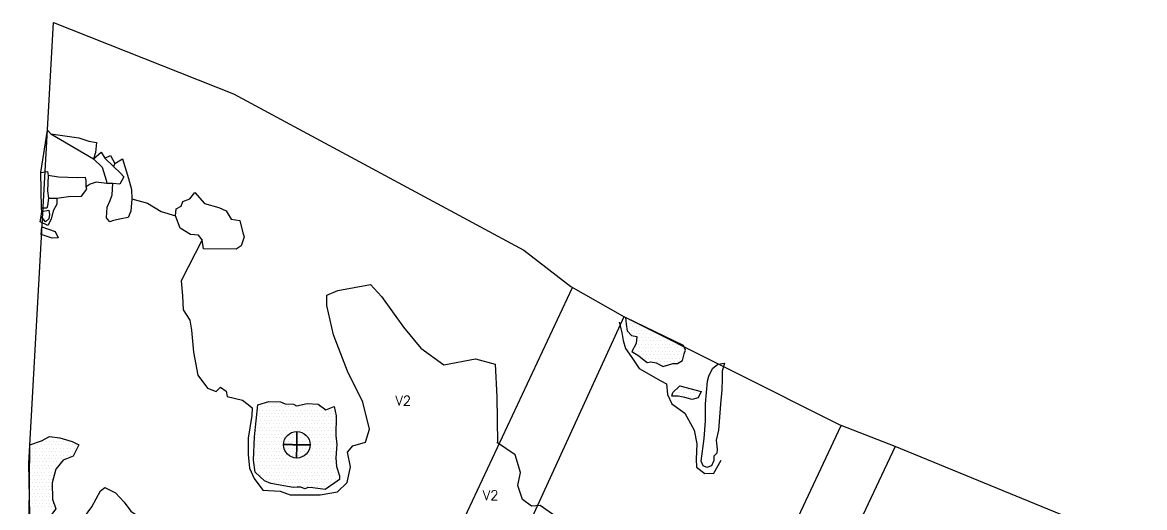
# Model space of a CAD drawing. Header units: metres. Extents: x -9.02 to -4.95, y -14.64 to -9.41.
# Drawn here: x -9.024 to -4.971, y -11.164 to -9.413 of the extents above; entities that cross this region are included whole.
import ezdxf

# ---------------------------------------------------------------- set-up
doc = ezdxf.new("R2010")
doc.units = ezdxf.units.M
doc.header["$LTSCALE"] = 25
doc.header["$MEASUREMENT"] = 0
doc.linetypes.add('STRICHPUNKTX2', pattern=[2, 1, -0.5, 0, -0.5])
doc.layers.get('0').update_dxf_attribs({"linetype": 'CONTINUOUS'})
for name, color, linetype in [('BEFUND', 1, 'CONTINUOUS'), ('BEFUNDSCHRAFF', 1, 'CONTINUOUS'), ('FEUER', 1, 'CONTINUOUS'), ('GRABUNGSGRENZE', 3, 'STRICHPUNKTX2'), ('STEINE', 4, 'CONTINUOUS'), ('STEINESCHRAFF', 4, 'CONTINUOUS')]:
    doc.layers.add(name, color=color, linetype=linetype)
doc.styles.get("Standard").update_dxf_attribs({"font": 'txt.shx'})

# ---------------------------------------------------------------- blocks, each defined once
blk = doc.blocks.new('*X1')
at = {"color": 0}
for p, q in [((-684.375, -1048.75), (-684.375, -1048.75)), ((-683.125, -1048.75), (-683.125, -1048.75)), ((-683.75, -1050), (-683.75, -1050)), ((-683.75, -1052.5), (-683.75, -1052.5)), ((-683.125, -1051.25), (-683.125, -1051.25)), ((-682.5, -1050), (-682.5, -1050)), ((-682.5, -1052.5), (-682.5, -1052.5)), ((-681.875, -1051.25), (-681.875, -1051.25)), ((-681.875, -1053.75), (-681.875, -1053.75)), ((-681.25, -1050), (-681.25, -1050)), ((-681.25, -1052.5), (-681.25, -1052.5)), ((-680.625, -1051.25), (-680.625, -1051.25)), ((-680.625, -1053.75), (-680.625, -1053.75)), ((-680, -1052.5), (-680, -1052.5)), ((-679.375, -1051.25), (-679.375, -1051.25)), ((-679.375, -1053.75), (-679.375, -1053.75)), ((-678.75, -1052.5), (-678.75, -1052.5)), ((-678.125, -1051.25), (-678.125, -1051.25)), ((-678.125, -1053.75), (-678.125, -1053.75)), ((-677.5, -1052.5), (-677.5, -1052.5)), ((-676.875, -1053.75), (-676.875, -1053.75)), ((-676.25, -1052.5), (-676.25, -1052.5)), ((-675.625, -1053.75), (-675.625, -1053.75)), ((-675, -1052.5), (-675, -1052.5)), ((-674.375, -1053.75), (-674.375, -1053.75)), ((-673.125, -1053.75), (-673.125, -1053.75)), ((-680, -1055), (-680, -1055)), ((-680, -1057.5), (-680, -1057.5)), ((-679.375, -1056.25), (-679.375, -1056.25)), ((-678.75, -1055), (-678.75, -1055)), ((-678.75, -1057.5), (-678.75, -1057.5)), ((-678.125, -1056.25), (-678.125, -1056.25)), ((-677.5, -1055), (-677.5, -1055)), ((-677.5, -1057.5), (-677.5, -1057.5)), ((-676.875, -1056.25), (-676.875, -1056.25)), ((-676.25, -1055), (-676.25, -1055)), ((-676.25, -1057.5), (-676.25, -1057.5)), ((-675.625, -1056.25), (-675.625, -1056.25)), ((-675, -1055), (-675, -1055)), ((-675, -1057.5), (-675, -1057.5)), ((-674.375, -1056.25), (-674.375, -1056.25)), ((-673.75, -1055), (-673.75, -1055)), ((-673.75, -1057.5), (-673.75, -1057.5)), ((-673.125, -1056.25), (-673.125, -1056.25)), ((-672.5, -1055), (-672.5, -1055)), ((-672.5, -1057.5), (-672.5, -1057.5)), ((-671.875, -1056.25), (-671.875, -1056.25)), ((-671.25, -1055), (-671.25, -1055)), ((-671.25, -1057.5), (-671.25, -1057.5)), ((-670.625, -1056.25), (-670.625, -1056.25)), ((-670, -1055), (-670, -1055)), ((-670, -1057.5), (-670, -1057.5)), ((-669.375, -1056.25), (-669.375, -1056.25)), ((-668.75, -1057.5), (-668.75, -1057.5)), ((-668.125, -1056.25), (-668.125, -1056.25)), ((-667.5, -1057.5), (-667.5, -1057.5)), ((-666.25, -1057.5), (-666.25, -1057.5)), ((-665, -1057.5), (-665, -1057.5)), ((-681.25, -1060), (-681.25, -1060)), ((-680.625, -1058.75), (-680.625, -1058.75)), ((-680, -1060), (-680, -1060)), ((-679.375, -1058.75), (-679.375, -1058.75)), ((-679.375, -1061.25), (-679.375, -1061.25)), ((-678.75, -1060), (-678.75, -1060)), ((-678.125, -1058.75), (-678.125, -1058.75)), ((-678.125, -1061.25), (-678.125, -1061.25)), ((-677.5, -1060), (-677.5, -1060)), ((-676.875, -1058.75), (-676.875, -1058.75)), ((-676.875, -1061.25), (-676.875, -1061.25)), ((-676.25, -1060), (-676.25, -1060)), ((-675.625, -1058.75), (-675.625, -1058.75)), ((-675.625, -1061.25), (-675.625, -1061.25)), ((-675, -1060), (-675, -1060)), ((-674.375, -1058.75), (-674.375, -1058.75)), ((-674.375, -1061.25), (-674.375, -1061.25)), ((-673.75, -1060), (-673.75, -1060)), ((-673.125, -1058.75), (-673.125, -1058.75)), ((-673.125, -1061.25), (-673.125, -1061.25)), ((-672.5, -1060), (-672.5, -1060)), ((-671.875, -1058.75), (-671.875, -1058.75)), ((-671.875, -1061.25), (-671.875, -1061.25)), ((-671.25, -1060), (-671.25, -1060)), ((-670.625, -1058.75), (-670.625, -1058.75)), ((-670.625, -1061.25), (-670.625, -1061.25)), ((-670, -1060), (-670, -1060)), ((-669.375, -1058.75), (-669.375, -1058.75)), ((-669.375, -1061.25), (-669.375, -1061.25)), ((-668.75, -1060), (-668.75, -1060)), ((-668.125, -1058.75), (-668.125, -1058.75)), ((-668.125, -1061.25), (-668.125, -1061.25)), ((-667.5, -1060), (-667.5, -1060)), ((-666.875, -1058.75), (-666.875, -1058.75)), ((-666.875, -1061.25), (-666.875, -1061.25)), ((-666.25, -1060), (-666.25, -1060)), ((-665.625, -1058.75), (-665.625, -1058.75)), ((-665.625, -1061.25), (-665.625, -1061.25)), ((-665, -1060), (-665, -1060)), ((-664.375, -1058.75), (-664.375, -1058.75)), ((-664.375, -1061.25), (-664.375, -1061.25)), ((-663.75, -1060), (-663.75, -1060)), ((-678.75, -1062.5), (-678.75, -1062.5)), ((-677.5, -1062.5), (-677.5, -1062.5)), ((-676.875, -1063.75), (-676.875, -1063.75)), ((-676.25, -1062.5), (-676.25, -1062.5)), ((-675.625, -1063.75), (-675.625, -1063.75)), ((-675, -1062.5), (-675, -1062.5)), ((-674.375, -1063.75), (-674.375, -1063.75)), ((-673.75, -1062.5), (-673.75, -1062.5)), ((-673.125, -1063.75), (-673.125, -1063.75)), ((-672.5, -1062.5), (-672.5, -1062.5)), ((-671.875, -1063.75), (-671.875, -1063.75)), ((-671.25, -1062.5), (-671.25, -1062.5)), ((-671.25, -1065), (-671.25, -1065)), ((-670.625, -1063.75), (-670.625, -1063.75)), ((-670, -1062.5), (-670, -1062.5)), ((-670, -1065), (-670, -1065)), ((-669.375, -1063.75), (-669.375, -1063.75)), ((-668.75, -1062.5), (-668.75, -1062.5)), ((-668.125, -1063.75), (-668.125, -1063.75)), ((-667.5, -1062.5), (-667.5, -1062.5)), ((-666.875, -1063.75), (-666.875, -1063.75)), ((-666.25, -1062.5), (-666.25, -1062.5)), ((-665.625, -1063.75), (-665.625, -1063.75)), ((-665, -1062.5), (-665, -1062.5)), ((-665.625, -1073.75), (-665.625, -1073.75)), ((-664.375, -1073.75), (-664.375, -1073.75)), ((-663.125, -1073.75), (-663.125, -1073.75)), ((-661.875, -1073.75), (-661.875, -1073.75)), ((-660.625, -1073.75), (-660.625, -1073.75)), ((-667.5, -1075), (-667.5, -1075)), ((-666.25, -1075), (-666.25, -1075)), ((-665, -1075), (-665, -1075)), ((-664.375, -1076.25), (-664.375, -1076.25)), ((-663.75, -1075), (-663.75, -1075)), ((-663.125, -1076.25), (-663.125, -1076.25)), ((-662.5, -1075), (-662.5, -1075)), ((-661.875, -1076.25), (-661.875, -1076.25)), ((-661.25, -1075), (-661.25, -1075)), ((-660.625, -1076.25), (-660.625, -1076.25)), ((-660, -1075), (-660, -1075)), ((-659.375, -1076.25), (-659.375, -1076.25)), ((-658.75, -1075), (-658.75, -1075)), ((-658.125, -1076.25), (-658.125, -1076.25)), ((-657.5, -1075), (-657.5, -1075))]:
    blk.add_line(p, q, dxfattribs=at)
blk = doc.blocks.new('*X8')
at = {"color": 0}
for p, q in [((-899.375, -1093.75), (-899.375, -1093.75)), ((-898.125, -1093.75), (-898.125, -1093.75)), ((-896.875, -1093.75), (-896.875, -1093.75)), ((-895.625, -1093.75), (-895.625, -1093.75)), ((-895, -1092.5), (-895, -1092.5)), ((-894.375, -1093.75), (-894.375, -1093.75)), ((-893.75, -1092.5), (-893.75, -1092.5)), ((-893.125, -1091.25), (-893.125, -1091.25)), ((-893.125, -1093.75), (-893.125, -1093.75)), ((-892.5, -1092.5), (-892.5, -1092.5)), ((-891.875, -1091.25), (-891.875, -1091.25)), ((-891.875, -1093.75), (-891.875, -1093.75)), ((-891.25, -1092.5), (-891.25, -1092.5)), ((-890.625, -1091.25), (-890.625, -1091.25)), ((-890.625, -1093.75), (-890.625, -1093.75)), ((-890, -1092.5), (-890, -1092.5)), ((-889.375, -1091.25), (-889.375, -1091.25)), ((-889.375, -1093.75), (-889.375, -1093.75)), ((-888.75, -1092.5), (-888.75, -1092.5)), ((-888.125, -1093.75), (-888.125, -1093.75)), ((-887.5, -1092.5), (-887.5, -1092.5)), ((-886.875, -1093.75), (-886.875, -1093.75)), ((-886.25, -1092.5), (-886.25, -1092.5)), ((-885.625, -1093.75), (-885.625, -1093.75)), ((-885, -1092.5), (-885, -1092.5)), ((-884.375, -1093.75), (-884.375, -1093.75)), ((-883.125, -1093.75), (-883.125, -1093.75)), ((-899.375, -1096.25), (-899.375, -1096.25)), ((-898.75, -1095), (-898.75, -1095)), ((-898.75, -1097.5), (-898.75, -1097.5)), ((-898.125, -1096.25), (-898.125, -1096.25)), ((-897.5, -1095), (-897.5, -1095)), ((-897.5, -1097.5), (-897.5, -1097.5)), ((-896.875, -1096.25), (-896.875, -1096.25)), ((-896.25, -1095), (-896.25, -1095)), ((-896.25, -1097.5), (-896.25, -1097.5)), ((-895.625, -1096.25), (-895.625, -1096.25)), ((-895, -1095), (-895, -1095)), ((-895, -1097.5), (-895, -1097.5)), ((-894.375, -1096.25), (-894.375, -1096.25)), ((-893.75, -1095), (-893.75, -1095)), ((-893.75, -1097.5), (-893.75, -1097.5)), ((-893.125, -1096.25), (-893.125, -1096.25)), ((-892.5, -1095), (-892.5, -1095)), ((-892.5, -1097.5), (-892.5, -1097.5)), ((-891.875, -1096.25), (-891.875, -1096.25)), ((-891.25, -1095), (-891.25, -1095)), ((-891.25, -1097.5), (-891.25, -1097.5)), ((-890.625, -1096.25), (-890.625, -1096.25)), ((-890, -1095), (-890, -1095)), ((-890, -1097.5), (-890, -1097.5)), ((-889.375, -1096.25), (-889.375, -1096.25)), ((-888.75, -1095), (-888.75, -1095)), ((-888.75, -1097.5), (-888.75, -1097.5)), ((-888.125, -1096.25), (-888.125, -1096.25)), ((-887.5, -1095), (-887.5, -1095)), ((-887.5, -1097.5), (-887.5, -1097.5)), ((-886.875, -1096.25), (-886.875, -1096.25)), ((-886.25, -1095), (-886.25, -1095)), ((-886.25, -1097.5), (-886.25, -1097.5)), ((-885.625, -1096.25), (-885.625, -1096.25)), ((-885, -1095), (-885, -1095)), ((-885, -1097.5), (-885, -1097.5)), ((-884.375, -1096.25), (-884.375, -1096.25)), ((-883.75, -1095), (-883.75, -1095)), ((-899.375, -1098.75), (-899.375, -1098.75)), ((-899.375, -1101.25), (-899.375, -1101.25)), ((-898.75, -1100), (-898.75, -1100)), ((-898.75, -1102.5), (-898.75, -1102.5)), ((-898.125, -1098.75), (-898.125, -1098.75)), ((-898.125, -1101.25), (-898.125, -1101.25)), ((-897.5, -1100), (-897.5, -1100)), ((-897.5, -1102.5), (-897.5, -1102.5)), ((-896.875, -1098.75), (-896.875, -1098.75)), ((-896.875, -1101.25), (-896.875, -1101.25)), ((-896.25, -1100), (-896.25, -1100)), ((-896.25, -1102.5), (-896.25, -1102.5)), ((-895.625, -1098.75), (-895.625, -1098.75)), ((-895.625, -1101.25), (-895.625, -1101.25)), ((-895, -1100), (-895, -1100)), ((-895, -1102.5), (-895, -1102.5)), ((-894.375, -1098.75), (-894.375, -1098.75)), ((-894.375, -1101.25), (-894.375, -1101.25)), ((-893.75, -1100), (-893.75, -1100)), ((-893.75, -1102.5), (-893.75, -1102.5)), ((-893.125, -1098.75), (-893.125, -1098.75)), ((-893.125, -1101.25), (-893.125, -1101.25)), ((-892.5, -1100), (-892.5, -1100)), ((-892.5, -1102.5), (-892.5, -1102.5)), ((-891.875, -1098.75), (-891.875, -1098.75)), ((-891.875, -1101.25), (-891.875, -1101.25)), ((-891.25, -1100), (-891.25, -1100)), ((-891.25, -1102.5), (-891.25, -1102.5)), ((-890.625, -1098.75), (-890.625, -1098.75)), ((-890.625, -1101.25), (-890.625, -1101.25)), ((-890, -1100), (-890, -1100)), ((-889.375, -1098.75), (-889.375, -1098.75)), ((-889.375, -1101.25), (-889.375, -1101.25)), ((-888.75, -1100), (-888.75, -1100)), ((-888.125, -1098.75), (-888.125, -1098.75)), ((-886.875, -1098.75), (-886.875, -1098.75)), ((-899.375, -1103.75), (-899.375, -1103.75)), ((-899.375, -1106.25), (-899.375, -1106.25)), ((-898.75, -1105), (-898.75, -1105)), ((-898.125, -1103.75), (-898.125, -1103.75)), ((-898.125, -1106.25), (-898.125, -1106.25)), ((-897.5, -1105), (-897.5, -1105)), ((-896.875, -1103.75), (-896.875, -1103.75)), ((-896.875, -1106.25), (-896.875, -1106.25)), ((-896.25, -1105), (-896.25, -1105)), ((-895.625, -1103.75), (-895.625, -1103.75)), ((-895.625, -1106.25), (-895.625, -1106.25)), ((-895, -1105), (-895, -1105)), ((-894.375, -1103.75), (-894.375, -1103.75)), ((-894.375, -1106.25), (-894.375, -1106.25)), ((-893.75, -1105), (-893.75, -1105)), ((-893.125, -1103.75), (-893.125, -1103.75)), ((-893.125, -1106.25), (-893.125, -1106.25)), ((-892.5, -1105), (-892.5, -1105)), ((-891.875, -1103.75), (-891.875, -1103.75)), ((-891.875, -1106.25), (-891.875, -1106.25)), ((-891.25, -1105), (-891.25, -1105)), ((-890.625, -1103.75), (-890.625, -1103.75)), ((-899.375, -1108.75), (-899.375, -1108.75)), ((-898.75, -1107.5), (-898.75, -1107.5)), ((-898.75, -1110), (-898.75, -1110)), ((-898.125, -1108.75), (-898.125, -1108.75)), ((-897.5, -1107.5), (-897.5, -1107.5)), ((-897.5, -1110), (-897.5, -1110)), ((-896.875, -1108.75), (-896.875, -1108.75)), ((-896.25, -1107.5), (-896.25, -1107.5)), ((-896.25, -1110), (-896.25, -1110)), ((-895.625, -1108.75), (-895.625, -1108.75)), ((-895, -1107.5), (-895, -1107.5)), ((-895, -1110), (-895, -1110)), ((-894.375, -1108.75), (-894.375, -1108.75)), ((-893.75, -1107.5), (-893.75, -1107.5)), ((-893.75, -1110), (-893.75, -1110)), ((-893.125, -1108.75), (-893.125, -1108.75)), ((-892.5, -1107.5), (-892.5, -1107.5)), ((-892.5, -1110), (-892.5, -1110)), ((-891.875, -1108.75), (-891.875, -1108.75)), ((-899.375, -1111.25), (-899.375, -1111.25)), ((-899.375, -1113.75), (-899.375, -1113.75)), ((-898.75, -1112.5), (-898.75, -1112.5)), ((-898.125, -1111.25), (-898.125, -1111.25)), ((-898.125, -1113.75), (-898.125, -1113.75)), ((-897.5, -1112.5), (-897.5, -1112.5)), ((-896.875, -1111.25), (-896.875, -1111.25)), ((-896.875, -1113.75), (-896.875, -1113.75)), ((-896.25, -1112.5), (-896.25, -1112.5)), ((-895.625, -1111.25), (-895.625, -1111.25)), ((-895.625, -1113.75), (-895.625, -1113.75)), ((-895, -1112.5), (-895, -1112.5)), ((-894.375, -1111.25), (-894.375, -1111.25)), ((-894.375, -1113.75), (-894.375, -1113.75)), ((-893.75, -1112.5), (-893.75, -1112.5)), ((-893.125, -1111.25), (-893.125, -1111.25)), ((-893.125, -1113.75), (-893.125, -1113.75)), ((-892.5, -1112.5), (-892.5, -1112.5)), ((-891.875, -1111.25), (-891.875, -1111.25)), ((-891.875, -1113.75), (-891.875, -1113.75)), ((-899.375, -1116.25), (-899.375, -1116.25)), ((-898.75, -1115), (-898.75, -1115)), ((-898.125, -1116.25), (-898.125, -1116.25)), ((-897.5, -1115), (-897.5, -1115)), ((-896.875, -1116.25), (-896.875, -1116.25)), ((-896.25, -1115), (-896.25, -1115)), ((-895.625, -1116.25), (-895.625, -1116.25)), ((-895, -1115), (-895, -1115)), ((-894.375, -1116.25), (-894.375, -1116.25)), ((-893.75, -1115), (-893.75, -1115)), ((-893.125, -1116.25), (-893.125, -1116.25)), ((-892.5, -1115), (-892.5, -1115)), ((-891.875, -1116.25), (-891.875, -1116.25)), ((-891.25, -1115), (-891.25, -1115)), ((-890.625, -1116.25), (-890.625, -1116.25))]:
    blk.add_line(p, q, dxfattribs=at)
blk = doc.blocks.new('*X9')
at = {"color": 0}
for p, q in [((-816.875, -1081.25), (-816.875, -1081.25)), ((-816.25, -1080), (-816.25, -1080)), ((-815.625, -1081.25), (-815.625, -1081.25)), ((-815, -1080), (-815, -1080)), ((-814.375, -1078.75), (-814.375, -1078.75)), ((-814.375, -1081.25), (-814.375, -1081.25)), ((-813.75, -1080), (-813.75, -1080)), ((-813.125, -1078.75), (-813.125, -1078.75)), ((-813.125, -1081.25), (-813.125, -1081.25)), ((-812.5, -1080), (-812.5, -1080)), ((-811.875, -1078.75), (-811.875, -1078.75)), ((-811.875, -1081.25), (-811.875, -1081.25)), ((-811.25, -1080), (-811.25, -1080)), ((-810.625, -1078.75), (-810.625, -1078.75)), ((-810.625, -1081.25), (-810.625, -1081.25)), ((-810, -1080), (-810, -1080)), ((-809.375, -1078.75), (-809.375, -1078.75)), ((-809.375, -1081.25), (-809.375, -1081.25)), ((-808.75, -1080), (-808.75, -1080)), ((-808.125, -1078.75), (-808.125, -1078.75)), ((-808.125, -1081.25), (-808.125, -1081.25)), ((-807.5, -1080), (-807.5, -1080)), ((-806.875, -1081.25), (-806.875, -1081.25)), ((-806.25, -1080), (-806.25, -1080)), ((-805.625, -1081.25), (-805.625, -1081.25)), ((-805, -1080), (-805, -1080)), ((-804.375, -1081.25), (-804.375, -1081.25)), ((-803.75, -1080), (-803.75, -1080)), ((-803.125, -1081.25), (-803.125, -1081.25)), ((-802.5, -1080), (-802.5, -1080)), ((-801.875, -1081.25), (-801.875, -1081.25)), ((-801.25, -1080), (-801.25, -1080)), ((-800.625, -1081.25), (-800.625, -1081.25)), ((-800, -1080), (-800, -1080)), ((-799.375, -1081.25), (-799.375, -1081.25)), ((-798.75, -1080), (-798.75, -1080)), ((-798.125, -1081.25), (-798.125, -1081.25)), ((-797.5, -1080), (-797.5, -1080)), ((-796.875, -1081.25), (-796.875, -1081.25)), ((-796.25, -1080), (-796.25, -1080)), ((-795.625, -1081.25), (-795.625, -1081.25)), ((-795, -1080), (-795, -1080)), ((-794.375, -1081.25), (-794.375, -1081.25)), ((-793.125, -1081.25), (-793.125, -1081.25)), ((-791.875, -1081.25), (-791.875, -1081.25)), ((-790.625, -1081.25), (-790.625, -1081.25)), ((-817.5, -1082.5), (-817.5, -1082.5)), ((-817.5, -1085), (-817.5, -1085)), ((-816.875, -1083.75), (-816.875, -1083.75)), ((-816.875, -1086.25), (-816.875, -1086.25)), ((-816.25, -1082.5), (-816.25, -1082.5)), ((-816.25, -1085), (-816.25, -1085)), ((-815.625, -1083.75), (-815.625, -1083.75)), ((-815.625, -1086.25), (-815.625, -1086.25)), ((-815, -1082.5), (-815, -1082.5)), ((-815, -1085), (-815, -1085)), ((-814.375, -1083.75), (-814.375, -1083.75)), ((-814.375, -1086.25), (-814.375, -1086.25)), ((-813.75, -1082.5), (-813.75, -1082.5)), ((-813.75, -1085), (-813.75, -1085)), ((-813.125, -1083.75), (-813.125, -1083.75)), ((-813.125, -1086.25), (-813.125, -1086.25)), ((-812.5, -1082.5), (-812.5, -1082.5)), ((-812.5, -1085), (-812.5, -1085)), ((-811.875, -1083.75), (-811.875, -1083.75)), ((-811.875, -1086.25), (-811.875, -1086.25)), ((-811.25, -1082.5), (-811.25, -1082.5)), ((-811.25, -1085), (-811.25, -1085)), ((-810.625, -1083.75), (-810.625, -1083.75)), ((-810.625, -1086.25), (-810.625, -1086.25)), ((-810, -1082.5), (-810, -1082.5)), ((-810, -1085), (-810, -1085)), ((-809.375, -1083.75), (-809.375, -1083.75)), ((-809.375, -1086.25), (-809.375, -1086.25)), ((-808.75, -1082.5), (-808.75, -1082.5)), ((-808.75, -1085), (-808.75, -1085)), ((-808.125, -1083.75), (-808.125, -1083.75)), ((-808.125, -1086.25), (-808.125, -1086.25)), ((-807.5, -1082.5), (-807.5, -1082.5)), ((-807.5, -1085), (-807.5, -1085)), ((-806.875, -1083.75), (-806.875, -1083.75)), ((-806.875, -1086.25), (-806.875, -1086.25)), ((-806.25, -1082.5), (-806.25, -1082.5)), ((-806.25, -1085), (-806.25, -1085)), ((-805.625, -1083.75), (-805.625, -1083.75)), ((-805.625, -1086.25), (-805.625, -1086.25)), ((-805, -1082.5), (-805, -1082.5)), ((-805, -1085), (-805, -1085)), ((-804.375, -1083.75), (-804.375, -1083.75)), ((-804.375, -1086.25), (-804.375, -1086.25)), ((-803.75, -1082.5), (-803.75, -1082.5)), ((-803.75, -1085), (-803.75, -1085)), ((-803.125, -1083.75), (-803.125, -1083.75)), ((-803.125, -1086.25), (-803.125, -1086.25)), ((-802.5, -1082.5), (-802.5, -1082.5)), ((-802.5, -1085), (-802.5, -1085)), ((-801.875, -1083.75), (-801.875, -1083.75)), ((-801.875, -1086.25), (-801.875, -1086.25)), ((-801.25, -1082.5), (-801.25, -1082.5)), ((-801.25, -1085), (-801.25, -1085)), ((-800.625, -1083.75), (-800.625, -1083.75)), ((-800.625, -1086.25), (-800.625, -1086.25)), ((-800, -1082.5), (-800, -1082.5)), ((-800, -1085), (-800, -1085)), ((-799.375, -1083.75), (-799.375, -1083.75)), ((-799.375, -1086.25), (-799.375, -1086.25)), ((-798.75, -1082.5), (-798.75, -1082.5)), ((-798.75, -1085), (-798.75, -1085)), ((-798.125, -1083.75), (-798.125, -1083.75)), ((-798.125, -1086.25), (-798.125, -1086.25)), ((-797.5, -1082.5), (-797.5, -1082.5)), ((-797.5, -1085), (-797.5, -1085)), ((-796.875, -1083.75), (-796.875, -1083.75)), ((-796.875, -1086.25), (-796.875, -1086.25)), ((-796.25, -1082.5), (-796.25, -1082.5)), ((-796.25, -1085), (-796.25, -1085)), ((-795.625, -1083.75), (-795.625, -1083.75)), ((-795.625, -1086.25), (-795.625, -1086.25)), ((-795, -1082.5), (-795, -1082.5)), ((-795, -1085), (-795, -1085)), ((-794.375, -1083.75), (-794.375, -1083.75)), ((-794.375, -1086.25), (-794.375, -1086.25)), ((-793.75, -1082.5), (-793.75, -1082.5)), ((-793.75, -1085), (-793.75, -1085)), ((-793.125, -1083.75), (-793.125, -1083.75)), ((-793.125, -1086.25), (-793.125, -1086.25)), ((-792.5, -1082.5), (-792.5, -1082.5)), ((-792.5, -1085), (-792.5, -1085)), ((-791.875, -1083.75), (-791.875, -1083.75)), ((-791.875, -1086.25), (-791.875, -1086.25)), ((-791.25, -1082.5), (-791.25, -1082.5)), ((-791.25, -1085), (-791.25, -1085)), ((-790.625, -1083.75), (-790.625, -1083.75)), ((-790.625, -1086.25), (-790.625, -1086.25)), ((-790, -1082.5), (-790, -1082.5)), ((-790, -1085), (-790, -1085)), ((-789.375, -1083.75), (-789.375, -1083.75)), ((-789.375, -1086.25), (-789.375, -1086.25)), ((-818.125, -1088.75), (-818.125, -1088.75)), ((-817.5, -1087.5), (-817.5, -1087.5)), ((-817.5, -1090), (-817.5, -1090)), ((-816.875, -1088.75), (-816.875, -1088.75)), ((-816.25, -1087.5), (-816.25, -1087.5)), ((-816.25, -1090), (-816.25, -1090)), ((-815.625, -1088.75), (-815.625, -1088.75)), ((-815, -1087.5), (-815, -1087.5)), ((-815, -1090), (-815, -1090)), ((-814.375, -1088.75), (-814.375, -1088.75)), ((-813.75, -1087.5), (-813.75, -1087.5)), ((-813.75, -1090), (-813.75, -1090)), ((-813.125, -1088.75), (-813.125, -1088.75)), ((-812.5, -1087.5), (-812.5, -1087.5)), ((-812.5, -1090), (-812.5, -1090)), ((-811.875, -1088.75), (-811.875, -1088.75)), ((-811.25, -1087.5), (-811.25, -1087.5)), ((-811.25, -1090), (-811.25, -1090)), ((-810.625, -1088.75), (-810.625, -1088.75)), ((-810, -1087.5), (-810, -1087.5)), ((-810, -1090), (-810, -1090)), ((-809.375, -1088.75), (-809.375, -1088.75)), ((-808.75, -1087.5), (-808.75, -1087.5)), ((-808.75, -1090), (-808.75, -1090)), ((-808.125, -1088.75), (-808.125, -1088.75)), ((-807.5, -1087.5), (-807.5, -1087.5)), ((-807.5, -1090), (-807.5, -1090)), ((-806.875, -1088.75), (-806.875, -1088.75)), ((-806.25, -1087.5), (-806.25, -1087.5)), ((-806.25, -1090), (-806.25, -1090)), ((-805.625, -1088.75), (-805.625, -1088.75)), ((-805, -1087.5), (-805, -1087.5)), ((-805, -1090), (-805, -1090)), ((-804.375, -1088.75), (-804.375, -1088.75)), ((-803.75, -1087.5), (-803.75, -1087.5)), ((-803.75, -1090), (-803.75, -1090)), ((-803.125, -1088.75), (-803.125, -1088.75)), ((-802.5, -1087.5), (-802.5, -1087.5)), ((-802.5, -1090), (-802.5, -1090)), ((-801.875, -1088.75), (-801.875, -1088.75)), ((-801.25, -1087.5), (-801.25, -1087.5)), ((-801.25, -1090), (-801.25, -1090)), ((-800.625, -1088.75), (-800.625, -1088.75)), ((-800, -1087.5), (-800, -1087.5)), ((-800, -1090), (-800, -1090)), ((-799.375, -1088.75), (-799.375, -1088.75)), ((-798.75, -1087.5), (-798.75, -1087.5)), ((-798.75, -1090), (-798.75, -1090)), ((-798.125, -1088.75), (-798.125, -1088.75)), ((-797.5, -1087.5), (-797.5, -1087.5)), ((-797.5, -1090), (-797.5, -1090)), ((-796.875, -1088.75), (-796.875, -1088.75)), ((-796.25, -1087.5), (-796.25, -1087.5)), ((-796.25, -1090), (-796.25, -1090)), ((-795.625, -1088.75), (-795.625, -1088.75)), ((-795, -1087.5), (-795, -1087.5)), ((-795, -1090), (-795, -1090)), ((-794.375, -1088.75), (-794.375, -1088.75)), ((-793.75, -1087.5), (-793.75, -1087.5)), ((-793.75, -1090), (-793.75, -1090)), ((-793.125, -1088.75), (-793.125, -1088.75)), ((-792.5, -1087.5), (-792.5, -1087.5)), ((-792.5, -1090), (-792.5, -1090)), ((-791.875, -1088.75), (-791.875, -1088.75)), ((-791.25, -1087.5), (-791.25, -1087.5)), ((-791.25, -1090), (-791.25, -1090)), ((-790.625, -1088.75), (-790.625, -1088.75)), ((-790, -1087.5), (-790, -1087.5)), ((-790, -1090), (-790, -1090)), ((-789.375, -1088.75), (-789.375, -1088.75)), ((-818.125, -1091.25), (-818.125, -1091.25)), ((-818.125, -1093.75), (-818.125, -1093.75)), ((-817.5, -1092.5), (-817.5, -1092.5)), ((-816.875, -1091.25), (-816.875, -1091.25)), ((-816.875, -1093.75), (-816.875, -1093.75)), ((-816.25, -1092.5), (-816.25, -1092.5)), ((-815.625, -1091.25), (-815.625, -1091.25)), ((-815.625, -1093.75), (-815.625, -1093.75)), ((-815, -1092.5), (-815, -1092.5)), ((-814.375, -1091.25), (-814.375, -1091.25)), ((-814.375, -1093.75), (-814.375, -1093.75)), ((-813.75, -1092.5), (-813.75, -1092.5)), ((-813.125, -1091.25), (-813.125, -1091.25)), ((-813.125, -1093.75), (-813.125, -1093.75)), ((-812.5, -1092.5), (-812.5, -1092.5)), ((-811.875, -1091.25), (-811.875, -1091.25)), ((-811.875, -1093.75), (-811.875, -1093.75)), ((-811.25, -1092.5), (-811.25, -1092.5)), ((-810.625, -1091.25), (-810.625, -1091.25)), ((-810.625, -1093.75), (-810.625, -1093.75)), ((-810, -1092.5), (-810, -1092.5)), ((-809.375, -1091.25), (-809.375, -1091.25)), ((-809.375, -1093.75), (-809.375, -1093.75)), ((-808.75, -1092.5), (-808.75, -1092.5)), ((-808.125, -1091.25), (-808.125, -1091.25)), ((-808.125, -1093.75), (-808.125, -1093.75)), ((-807.5, -1092.5), (-807.5, -1092.5)), ((-806.875, -1091.25), (-806.875, -1091.25)), ((-806.875, -1093.75), (-806.875, -1093.75)), ((-806.25, -1092.5), (-806.25, -1092.5)), ((-805.625, -1091.25), (-805.625, -1091.25)), ((-805.625, -1093.75), (-805.625, -1093.75)), ((-805, -1092.5), (-805, -1092.5)), ((-804.375, -1091.25), (-804.375, -1091.25)), ((-804.375, -1093.75), (-804.375, -1093.75)), ((-803.75, -1092.5), (-803.75, -1092.5)), ((-803.125, -1091.25), (-803.125, -1091.25)), ((-803.125, -1093.75), (-803.125, -1093.75)), ((-802.5, -1092.5), (-802.5, -1092.5)), ((-801.875, -1091.25), (-801.875, -1091.25)), ((-801.875, -1093.75), (-801.875, -1093.75)), ((-801.25, -1092.5), (-801.25, -1092.5)), ((-800.625, -1091.25), (-800.625, -1091.25)), ((-800.625, -1093.75), (-800.625, -1093.75)), ((-800, -1092.5), (-800, -1092.5)), ((-799.375, -1091.25), (-799.375, -1091.25)), ((-799.375, -1093.75), (-799.375, -1093.75)), ((-798.75, -1092.5), (-798.75, -1092.5)), ((-798.125, -1091.25), (-798.125, -1091.25)), ((-798.125, -1093.75), (-798.125, -1093.75)), ((-797.5, -1092.5), (-797.5, -1092.5)), ((-796.875, -1091.25), (-796.875, -1091.25)), ((-796.875, -1093.75), (-796.875, -1093.75)), ((-796.25, -1092.5), (-796.25, -1092.5)), ((-795.625, -1091.25), (-795.625, -1091.25)), ((-795.625, -1093.75), (-795.625, -1093.75)), ((-795, -1092.5), (-795, -1092.5)), ((-794.375, -1091.25), (-794.375, -1091.25)), ((-794.375, -1093.75), (-794.375, -1093.75)), ((-793.75, -1092.5), (-793.75, -1092.5)), ((-793.125, -1091.25), (-793.125, -1091.25)), ((-793.125, -1093.75), (-793.125, -1093.75)), ((-792.5, -1092.5), (-792.5, -1092.5)), ((-791.875, -1091.25), (-791.875, -1091.25)), ((-791.875, -1093.75), (-791.875, -1093.75)), ((-791.25, -1092.5), (-791.25, -1092.5)), ((-790.625, -1091.25), (-790.625, -1091.25)), ((-790.625, -1093.75), (-790.625, -1093.75)), ((-790, -1092.5), (-790, -1092.5)), ((-789.375, -1091.25), (-789.375, -1091.25)), ((-789.375, -1093.75), (-789.375, -1093.75)), ((-818.75, -1097.5), (-818.75, -1097.5)), ((-818.125, -1096.25), (-818.125, -1096.25)), ((-817.5, -1095), (-817.5, -1095)), ((-817.5, -1097.5), (-817.5, -1097.5)), ((-816.875, -1096.25), (-816.875, -1096.25)), ((-816.25, -1095), (-816.25, -1095)), ((-816.25, -1097.5), (-816.25, -1097.5)), ((-815.625, -1096.25), (-815.625, -1096.25)), ((-815, -1095), (-815, -1095)), ((-815, -1097.5), (-815, -1097.5)), ((-814.375, -1096.25), (-814.375, -1096.25)), ((-813.75, -1095), (-813.75, -1095)), ((-813.75, -1097.5), (-813.75, -1097.5)), ((-813.125, -1096.25), (-813.125, -1096.25)), ((-812.5, -1095), (-812.5, -1095)), ((-812.5, -1097.5), (-812.5, -1097.5)), ((-811.875, -1096.25), (-811.875, -1096.25)), ((-811.25, -1095), (-811.25, -1095)), ((-811.25, -1097.5), (-811.25, -1097.5)), ((-810.625, -1096.25), (-810.625, -1096.25)), ((-810, -1095), (-810, -1095)), ((-810, -1097.5), (-810, -1097.5)), ((-809.375, -1096.25), (-809.375, -1096.25)), ((-808.75, -1095), (-808.75, -1095)), ((-808.75, -1097.5), (-808.75, -1097.5)), ((-808.125, -1096.25), (-808.125, -1096.25)), ((-807.5, -1095), (-807.5, -1095)), ((-807.5, -1097.5), (-807.5, -1097.5)), ((-806.875, -1096.25), (-806.875, -1096.25)), ((-806.25, -1095), (-806.25, -1095)), ((-806.25, -1097.5), (-806.25, -1097.5)), ((-805.625, -1096.25), (-805.625, -1096.25)), ((-805, -1095), (-805, -1095)), ((-805, -1097.5), (-805, -1097.5)), ((-804.375, -1096.25), (-804.375, -1096.25)), ((-803.75, -1095), (-803.75, -1095)), ((-803.75, -1097.5), (-803.75, -1097.5)), ((-803.125, -1096.25), (-803.125, -1096.25)), ((-802.5, -1095), (-802.5, -1095)), ((-802.5, -1097.5), (-802.5, -1097.5)), ((-801.875, -1096.25), (-801.875, -1096.25)), ((-801.25, -1095), (-801.25, -1095)), ((-801.25, -1097.5), (-801.25, -1097.5)), ((-800.625, -1096.25), (-800.625, -1096.25)), ((-800, -1095), (-800, -1095)), ((-800, -1097.5), (-800, -1097.5)), ((-799.375, -1096.25), (-799.375, -1096.25)), ((-798.75, -1095), (-798.75, -1095)), ((-798.75, -1097.5), (-798.75, -1097.5)), ((-798.125, -1096.25), (-798.125, -1096.25)), ((-797.5, -1095), (-797.5, -1095)), ((-797.5, -1097.5), (-797.5, -1097.5)), ((-796.875, -1096.25), (-796.875, -1096.25)), ((-796.25, -1095), (-796.25, -1095)), ((-796.25, -1097.5), (-796.25, -1097.5)), ((-795.625, -1096.25), (-795.625, -1096.25)), ((-795, -1095), (-795, -1095)), ((-795, -1097.5), (-795, -1097.5)), ((-794.375, -1096.25), (-794.375, -1096.25)), ((-793.75, -1095), (-793.75, -1095)), ((-793.75, -1097.5), (-793.75, -1097.5)), ((-793.125, -1096.25), (-793.125, -1096.25)), ((-792.5, -1095), (-792.5, -1095)), ((-792.5, -1097.5), (-792.5, -1097.5)), ((-791.875, -1096.25), (-791.875, -1096.25)), ((-791.25, -1095), (-791.25, -1095)), ((-791.25, -1097.5), (-791.25, -1097.5)), ((-790.625, -1096.25), (-790.625, -1096.25)), ((-790, -1095), (-790, -1095)), ((-790, -1097.5), (-790, -1097.5)), ((-789.375, -1096.25), (-789.375, -1096.25)), ((-818.75, -1100), (-818.75, -1100)), ((-818.125, -1098.75), (-818.125, -1098.75)), ((-818.125, -1101.25), (-818.125, -1101.25)), ((-817.5, -1100), (-817.5, -1100)), ((-817.5, -1102.5), (-817.5, -1102.5)), ((-816.875, -1098.75), (-816.875, -1098.75)), ((-816.875, -1101.25), (-816.875, -1101.25)), ((-816.25, -1100), (-816.25, -1100)), ((-816.25, -1102.5), (-816.25, -1102.5)), ((-815.625, -1098.75), (-815.625, -1098.75)), ((-815.625, -1101.25), (-815.625, -1101.25)), ((-815, -1100), (-815, -1100)), ((-815, -1102.5), (-815, -1102.5)), ((-814.375, -1098.75), (-814.375, -1098.75)), ((-814.375, -1101.25), (-814.375, -1101.25)), ((-813.75, -1100), (-813.75, -1100)), ((-813.75, -1102.5), (-813.75, -1102.5)), ((-813.125, -1098.75), (-813.125, -1098.75)), ((-813.125, -1101.25), (-813.125, -1101.25)), ((-812.5, -1100), (-812.5, -1100)), ((-812.5, -1102.5), (-812.5, -1102.5)), ((-811.875, -1098.75), (-811.875, -1098.75)), ((-811.875, -1101.25), (-811.875, -1101.25)), ((-811.25, -1100), (-811.25, -1100)), ((-811.25, -1102.5), (-811.25, -1102.5)), ((-810.625, -1098.75), (-810.625, -1098.75)), ((-810.625, -1101.25), (-810.625, -1101.25)), ((-810, -1100), (-810, -1100)), ((-810, -1102.5), (-810, -1102.5)), ((-809.375, -1098.75), (-809.375, -1098.75)), ((-809.375, -1101.25), (-809.375, -1101.25)), ((-808.75, -1100), (-808.75, -1100)), ((-808.75, -1102.5), (-808.75, -1102.5)), ((-808.125, -1098.75), (-808.125, -1098.75)), ((-808.125, -1101.25), (-808.125, -1101.25)), ((-807.5, -1100), (-807.5, -1100)), ((-807.5, -1102.5), (-807.5, -1102.5)), ((-806.875, -1098.75), (-806.875, -1098.75)), ((-806.875, -1101.25), (-806.875, -1101.25)), ((-806.25, -1100), (-806.25, -1100)), ((-806.25, -1102.5), (-806.25, -1102.5)), ((-805.625, -1098.75), (-805.625, -1098.75)), ((-805.625, -1101.25), (-805.625, -1101.25)), ((-805, -1100), (-805, -1100)), ((-805, -1102.5), (-805, -1102.5)), ((-804.375, -1098.75), (-804.375, -1098.75)), ((-804.375, -1101.25), (-804.375, -1101.25)), ((-803.75, -1100), (-803.75, -1100)), ((-803.75, -1102.5), (-803.75, -1102.5)), ((-803.125, -1098.75), (-803.125, -1098.75)), ((-803.125, -1101.25), (-803.125, -1101.25)), ((-802.5, -1100), (-802.5, -1100)), ((-802.5, -1102.5), (-802.5, -1102.5)), ((-801.875, -1098.75), (-801.875, -1098.75)), ((-801.875, -1101.25), (-801.875, -1101.25)), ((-801.25, -1100), (-801.25, -1100)), ((-801.25, -1102.5), (-801.25, -1102.5)), ((-800.625, -1098.75), (-800.625, -1098.75)), ((-800.625, -1101.25), (-800.625, -1101.25)), ((-800, -1100), (-800, -1100)), ((-800, -1102.5), (-800, -1102.5)), ((-799.375, -1098.75), (-799.375, -1098.75)), ((-799.375, -1101.25), (-799.375, -1101.25)), ((-798.75, -1100), (-798.75, -1100)), ((-798.75, -1102.5), (-798.75, -1102.5)), ((-798.125, -1098.75), (-798.125, -1098.75)), ((-798.125, -1101.25), (-798.125, -1101.25)), ((-797.5, -1100), (-797.5, -1100)), ((-797.5, -1102.5), (-797.5, -1102.5)), ((-796.875, -1098.75), (-796.875, -1098.75)), ((-796.875, -1101.25), (-796.875, -1101.25)), ((-796.25, -1100), (-796.25, -1100)), ((-796.25, -1102.5), (-796.25, -1102.5)), ((-795.625, -1098.75), (-795.625, -1098.75)), ((-795.625, -1101.25), (-795.625, -1101.25)), ((-795, -1100), (-795, -1100)), ((-795, -1102.5), (-795, -1102.5)), ((-794.375, -1098.75), (-794.375, -1098.75)), ((-794.375, -1101.25), (-794.375, -1101.25)), ((-793.75, -1100), (-793.75, -1100)), ((-793.75, -1102.5), (-793.75, -1102.5)), ((-793.125, -1098.75), (-793.125, -1098.75)), ((-793.125, -1101.25), (-793.125, -1101.25)), ((-792.5, -1100), (-792.5, -1100)), ((-792.5, -1102.5), (-792.5, -1102.5)), ((-791.875, -1098.75), (-791.875, -1098.75)), ((-791.875, -1101.25), (-791.875, -1101.25)), ((-791.25, -1100), (-791.25, -1100)), ((-791.25, -1102.5), (-791.25, -1102.5)), ((-790.625, -1098.75), (-790.625, -1098.75)), ((-790.625, -1101.25), (-790.625, -1101.25)), ((-790, -1100), (-790, -1100)), ((-790, -1102.5), (-790, -1102.5)), ((-789.375, -1098.75), (-789.375, -1098.75)), ((-789.375, -1101.25), (-789.375, -1101.25)), ((-788.75, -1102.5), (-788.75, -1102.5)), ((-818.125, -1103.75), (-818.125, -1103.75)), ((-816.875, -1103.75), (-816.875, -1103.75)), ((-816.25, -1105), (-816.25, -1105)), ((-815.625, -1103.75), (-815.625, -1103.75)), ((-815, -1105), (-815, -1105)), ((-814.375, -1103.75), (-814.375, -1103.75)), ((-814.375, -1106.25), (-814.375, -1106.25)), ((-813.75, -1105), (-813.75, -1105)), ((-813.125, -1103.75), (-813.125, -1103.75)), ((-813.125, -1106.25), (-813.125, -1106.25)), ((-812.5, -1105), (-812.5, -1105)), ((-811.875, -1103.75), (-811.875, -1103.75)), ((-811.875, -1106.25), (-811.875, -1106.25)), ((-811.25, -1105), (-811.25, -1105)), ((-810.625, -1103.75), (-810.625, -1103.75)), ((-810.625, -1106.25), (-810.625, -1106.25)), ((-810, -1105), (-810, -1105)), ((-809.375, -1103.75), (-809.375, -1103.75)), ((-809.375, -1106.25), (-809.375, -1106.25)), ((-808.75, -1105), (-808.75, -1105)), ((-808.125, -1103.75), (-808.125, -1103.75)), ((-808.125, -1106.25), (-808.125, -1106.25)), ((-807.5, -1105), (-807.5, -1105)), ((-806.875, -1103.75), (-806.875, -1103.75)), ((-806.875, -1106.25), (-806.875, -1106.25)), ((-806.25, -1105), (-806.25, -1105)), ((-805.625, -1103.75), (-805.625, -1103.75)), ((-805.625, -1106.25), (-805.625, -1106.25)), ((-805, -1105), (-805, -1105)), ((-804.375, -1103.75), (-804.375, -1103.75)), ((-804.375, -1106.25), (-804.375, -1106.25)), ((-803.75, -1105), (-803.75, -1105)), ((-803.125, -1103.75), (-803.125, -1103.75)), ((-803.125, -1106.25), (-803.125, -1106.25)), ((-802.5, -1105), (-802.5, -1105)), ((-801.875, -1103.75), (-801.875, -1103.75)), ((-801.875, -1106.25), (-801.875, -1106.25)), ((-801.25, -1105), (-801.25, -1105)), ((-800.625, -1103.75), (-800.625, -1103.75)), ((-800.625, -1106.25), (-800.625, -1106.25)), ((-800, -1105), (-800, -1105)), ((-799.375, -1103.75), (-799.375, -1103.75)), ((-799.375, -1106.25), (-799.375, -1106.25)), ((-798.75, -1105), (-798.75, -1105)), ((-798.125, -1103.75), (-798.125, -1103.75)), ((-798.125, -1106.25), (-798.125, -1106.25)), ((-797.5, -1105), (-797.5, -1105)), ((-796.875, -1103.75), (-796.875, -1103.75)), ((-796.875, -1106.25), (-796.875, -1106.25)), ((-796.25, -1105), (-796.25, -1105)), ((-795.625, -1103.75), (-795.625, -1103.75)), ((-795.625, -1106.25), (-795.625, -1106.25)), ((-795, -1105), (-795, -1105)), ((-794.375, -1103.75), (-794.375, -1103.75)), ((-794.375, -1106.25), (-794.375, -1106.25)), ((-793.75, -1105), (-793.75, -1105)), ((-793.125, -1103.75), (-793.125, -1103.75)), ((-793.125, -1106.25), (-793.125, -1106.25)), ((-792.5, -1105), (-792.5, -1105)), ((-791.875, -1103.75), (-791.875, -1103.75)), ((-791.875, -1106.25), (-791.875, -1106.25)), ((-791.25, -1105), (-791.25, -1105)), ((-790.625, -1103.75), (-790.625, -1103.75)), ((-790.625, -1106.25), (-790.625, -1106.25)), ((-790, -1105), (-790, -1105)), ((-789.375, -1103.75), (-789.375, -1103.75)), ((-789.375, -1106.25), (-789.375, -1106.25)), ((-788.75, -1105), (-788.75, -1105)), ((-788.125, -1106.25), (-788.125, -1106.25)), ((-812.5, -1107.5), (-812.5, -1107.5)), ((-811.25, -1107.5), (-811.25, -1107.5)), ((-810, -1107.5), (-810, -1107.5)), ((-808.75, -1107.5), (-808.75, -1107.5)), ((-807.5, -1107.5), (-807.5, -1107.5)), ((-806.875, -1108.75), (-806.875, -1108.75)), ((-806.25, -1107.5), (-806.25, -1107.5)), ((-805.625, -1108.75), (-805.625, -1108.75)), ((-805, -1107.5), (-805, -1107.5)), ((-804.375, -1108.75), (-804.375, -1108.75)), ((-803.75, -1107.5), (-803.75, -1107.5)), ((-803.125, -1108.75), (-803.125, -1108.75)), ((-802.5, -1107.5), (-802.5, -1107.5)), ((-801.875, -1108.75), (-801.875, -1108.75)), ((-801.25, -1107.5), (-801.25, -1107.5)), ((-800.625, -1108.75), (-800.625, -1108.75)), ((-800, -1107.5), (-800, -1107.5)), ((-799.375, -1108.75), (-799.375, -1108.75)), ((-798.75, -1107.5), (-798.75, -1107.5)), ((-798.125, -1108.75), (-798.125, -1108.75)), ((-797.5, -1107.5), (-797.5, -1107.5)), ((-796.875, -1108.75), (-796.875, -1108.75)), ((-796.25, -1107.5), (-796.25, -1107.5)), ((-795.625, -1108.75), (-795.625, -1108.75)), ((-795, -1107.5), (-795, -1107.5)), ((-794.375, -1108.75), (-794.375, -1108.75)), ((-793.75, -1107.5), (-793.75, -1107.5)), ((-793.125, -1108.75), (-793.125, -1108.75)), ((-792.5, -1107.5), (-792.5, -1107.5)), ((-791.875, -1108.75), (-791.875, -1108.75)), ((-791.25, -1107.5), (-791.25, -1107.5)), ((-790, -1107.5), (-790, -1107.5))]:
    blk.add_line(p, q, dxfattribs=at)
blk = doc.blocks.new('LB')
at = {"layer": 'FEUER', "const_width": 0.1}
for points in [[(0, 0), (0, -1.6)], [(-0.8, -0.8), (0.8, -0.8)]]:
    blk.add_lwpolyline(points, dxfattribs=at)

msp = doc.modelspace()

# ---------------------------------------------------------------- linework, layer by layer
at = {"layer": 'BEFUND'}
for points in [[(-8.6293, -10.0496), (-8.5716, -10.0649), (-8.5232, -10.095), (-8.4712, -10.1113)], [(-8.3748, -10.1981), (-8.4503, -10.346), (-8.4452, -10.4006), (-8.4432, -10.4506), (-8.4197, -10.4873), (-8.4131, -10.524), (-8.4065, -10.6031), (-8.3901, -10.6868), (-8.3555, -10.7332), (-8.3243, -10.7449), (-8.308, -10.7301), (-8.2881, -10.7439), (-8.2846, -10.7633), (-8.229, -10.7771), (-8.2091, -10.7929), (-8.1938, -10.8041)], [(-8.1938, -10.8041), (-8.1948, -10.8322), (-8.2081, -10.9138), (-8.2091, -10.9725), (-8.204, -11.0225), (-8.1872, -11.0597), (-8.155, -11.1015), (-8.0933, -11.1056), (-8.0571, -11.1184), (-7.9484, -11.1189), (-7.8857, -11.1082), (-7.8505, -11.074), (-7.8393, -11.0179), (-7.85, -10.9644), (-7.8301, -10.9414), (-7.7842, -10.9282), (-7.7699, -10.8812), (-7.7948, -10.7838), (-7.8499, -10.6721), (-7.8999, -10.5404), (-7.9249, -10.4354), (-7.9249, -10.3971), (-7.8846, -10.3808), (-7.7662, -10.3594), (-7.7264, -10.4027), (-7.6469, -10.5134), (-7.5852, -10.589), (-7.5015, -10.6492), (-7.3877, -10.6272), (-7.3163, -10.6466), (-7.3102, -10.765), (-7.308, -10.9308)], [(-6.8684, -10.4957), (-6.8582, -10.5319), (-6.8542, -10.561), (-6.8455, -10.5901), (-6.823, -10.6227), (-6.7965, -10.662), (-6.7175, -10.7074), (-6.6971, -10.7176), (-6.694, -10.7569), (-6.6777, -10.7896), (-6.6313, -10.8238), (-6.5971, -10.8845), (-6.5884, -10.9345), (-6.59, -10.9895), (-6.5885, -11.0191), (-6.5584, -11.0421), (-6.5262, -11.0406), (-6.5002, -10.9936)], [(-7.5762, -11.3414), (-7.408, -11.2946), (-7.3477, -11.2998), (-7.3114, -11.2829), (-7.2353, -11.2825), (-7.1668, -11.2729), (-7.1018, -11.2361), (-7.0884, -11.2032), (-7.1542, -11.1568), (-7.185, -11.1589), (-7.2177, -11.1353), (-7.2345, -11.0847), (-7.2243, -11.0377), (-7.2436, -10.9738), (-7.308, -10.9308), (-7.3098, -10.9307)]]:
    msp.add_lwpolyline(points, dxfattribs=at)
at = {"layer": 'GRABUNGSGRENZE', "flags": 128}
for points in [[(-9.0239, -13.3627), (-8.9663, -12.752), (-9.0006, -11.0048), (-8.9113, -9.4129), (-8.2614, -9.6701), (-7.2127, -10.235), (-7.0434, -10.3666), (-6.8562, -10.4717), (-6.0662, -10.8677)], [(-4.9705, -14.6377), (-4.9804, -14.3669), (-4.9746, -13.5883), (-4.9809, -13.0877), (-5.0256, -12.765), (-5.0173, -12.4014), (-5.0175, -11.886), (-5.0342, -11.2869), (-5.8713, -10.9442), (-6.0662, -10.8677)]]:
    msp.add_lwpolyline(points, dxfattribs=at)
at = {"layer": 'GRABUNGSGRENZE'}
for points in [[(-8.5245, -13.5375), (-7.0366, -10.3704)], [(-8.2981, -13.6414), (-6.8509, -10.4742)], [(-7.4644, -13.8499), (-6.0662, -10.8677)], [(-5.8713, -10.9442), (-7.2725, -13.9105)]]:
    msp.add_lwpolyline(points, dxfattribs=at)
at = {"layer": 'STEINE'}
for points in [[(-8.9573, -9.9547), (-8.9338, -9.8016)], [(-8.9338, -9.8016), (-8.921, -9.8149), (-8.767, -9.9057), (-8.7354, -9.9353), (-8.7211, -9.9828), (-8.7186, -9.994)], [(-8.921, -9.8149), (-8.8206, -9.8292), (-8.7838, -9.8414), (-8.7568, -9.8465), (-8.7604, -9.8828), (-8.767, -9.9057)], [(-8.767, -9.9057), (-8.7389, -9.8812), (-8.7257, -9.9027), (-8.6951, -9.9333), (-8.6701, -9.9567), (-8.6573, -9.97), (-8.6721, -9.997), (-8.6976, -9.995)], [(-8.7257, -9.9027), (-8.7063, -9.8935), (-8.69, -9.9221), (-8.6951, -9.9333)], [(-8.69, -9.9221), (-8.6624, -9.9057), (-8.6405, -9.9761), (-8.6298, -10.0159), (-8.6293, -10.0496), (-8.6324, -10.094), (-8.6415, -10.1169), (-8.6671, -10.122), (-8.6951, -10.1281), (-8.7079, -10.1327), (-8.7206, -10.1179), (-8.7175, -10.0802), (-8.7068, -10.0557), (-8.6997, -10.0353), (-8.6976, -9.995)], [(-8.9573, -9.9547), (-8.9333, -9.9506), (-8.9313, -9.9654), (-8.9338, -10.021), (-8.9292, -10.047), (-8.9338, -10.0751), (-8.9359, -10.0832), (-8.9548, -10.0832), (-8.9573, -9.9547)], [(-8.9292, -10.047), (-8.8991, -10.047), (-8.8573, -10.0409), (-8.8109, -10.0404), (-8.7915, -10.0149), (-8.7935, -10.0067), (-8.794, -9.9838), (-8.7956, -9.9725), (-8.8257, -9.9736), (-8.8935, -9.971), (-8.9313, -9.9654)], [(-8.6976, -9.995), (-8.7186, -9.994), (-8.7573, -9.9894), (-8.7787, -9.997), (-8.7935, -10.0067)], [(-8.8991, -10.047), (-8.9002, -10.0689), (-8.9134, -10.0934), (-8.9201, -10.1235), (-8.9323, -10.1455), (-8.9593, -10.1327), (-8.9563, -10.1128), (-8.9542, -10.0955), (-8.9548, -10.0832)], [(-8.4013, -10.0272), (-8.3661, -10.067), (-8.314, -10.0813), (-8.288, -10.093), (-8.2697, -10.1236), (-8.2386, -10.1282), (-8.2278, -10.1721), (-8.2233, -10.1874), (-8.2335, -10.219), (-8.2513, -10.2318), (-8.3702, -10.2307), (-8.3748, -10.1981), (-8.3875, -10.1812), (-8.4171, -10.1782), (-8.4538, -10.1557), (-8.4712, -10.1113), (-8.4691, -10.0858), (-8.4508, -10.0761), (-8.4441, -10.0598), (-8.4196, -10.0496), (-8.4013, -10.0272)], [(-8.9542, -10.0955), (-8.9282, -10.0904), (-8.9262, -10.1062), (-8.9287, -10.122), (-8.94, -10.1327), (-8.9563, -10.1128)], [(-8.9543, -10.1506), (-8.9058, -10.1679), (-8.8951, -10.1909), (-8.916, -10.1919), (-8.9558, -10.1786), (-8.9543, -10.1506)], [(-6.8455, -10.4784), (-6.8429, -10.5023), (-6.8399, -10.5268), (-6.8235, -10.5432), (-6.8047, -10.5472), (-6.8067, -10.5727), (-6.823, -10.6008), (-6.7975, -10.6171), (-6.7776, -10.6329), (-6.7674, -10.6411), (-6.7537, -10.6381), (-6.7348, -10.6421), (-6.7098, -10.6554), (-6.6746, -10.6447), (-6.6578, -10.6447), (-6.6394, -10.633), (-6.6338, -10.609), (-6.6287, -10.5957), (-6.6358, -10.5799), (-6.8455, -10.4784)], [(-6.4874, -10.6432), (-6.4966, -10.6718), (-6.4966, -10.7008), (-6.4976, -10.7396), (-6.5022, -10.7916), (-6.5099, -10.8845), (-6.518, -10.9217), (-6.5145, -10.9539), (-6.516, -10.9676), (-6.5262, -10.9788), (-6.5262, -10.9952), (-6.5262, -10.9952), (-6.5349, -11.014), (-6.5512, -11.0202), (-6.5645, -11.0135), (-6.5716, -10.9972), (-6.5619, -10.9146), (-6.5568, -10.8518), (-6.5568, -10.7901), (-6.5491, -10.7085), (-6.544, -10.6896), (-6.5318, -10.6626), (-6.5124, -10.6462), (-6.4874, -10.6432)], [(-6.6751, -10.7488), (-6.6491, -10.7248), (-6.5716, -10.7457), (-6.5833, -10.7682), (-6.6052, -10.7748), (-6.6308, -10.7676), (-6.6557, -10.762), (-6.6777, -10.7625), (-6.6751, -10.7488)], [(-8.1739, -10.7939), (-8.1341, -10.7817), (-8.0922, -10.7827), (-8.0754, -10.7894), (-8.0453, -10.7909), (-8.0336, -10.7975), (-7.9948, -10.7883), (-7.956, -10.7909), (-7.9275, -10.8113), (-7.8974, -10.8001), (-7.8902, -10.8338), (-7.8918, -10.9047), (-7.8882, -10.9368), (-7.8918, -10.9848), (-7.8893, -11.0164), (-7.8785, -11.0495), (-7.878, -11.0628), (-7.8959, -11.075), (-7.9301, -11.099), (-7.975, -11.0929), (-7.9928, -11.0919), (-8.0025, -11.097), (-8.0193, -11.0914), (-8.0316, -11.0908), (-8.0459, -11.0924), (-8.127, -11.0771), (-8.1489, -11.0684), (-8.1836, -11.0362), (-8.1892, -10.9939), (-8.1856, -10.9092), (-8.1739, -10.7939)], [(-8.9966, -10.9377), (-8.955, -10.9241), (-8.9257, -10.9076), (-8.8891, -10.9124), (-8.8447, -10.9263), (-8.8203, -10.9383), (-8.8408, -10.9786), (-8.8762, -10.9931), (-8.9029, -11.0253), (-8.9167, -11.0758), (-8.9152, -11.1347), (-8.9028, -11.1686), (-8.9264, -11.1993), (-8.9446, -11.2066), (-8.9995, -11.205), (-8.9966, -10.9377)], [(-8.7961, -11.2257), (-8.8089, -11.2111), (-8.7732, -11.1625), (-8.7417, -11.1038), (-8.7265, -11.092), (-8.6883, -11.1115), (-8.657, -11.1453), (-8.6319, -11.1776), (-8.6022, -11.1982), (-8.666, -11.2912), (-8.6957, -11.3204), (-8.7064, -11.3276), (-8.7191, -11.3186), (-8.7561, -11.2676), (-8.7961, -11.2257)]]:
    msp.add_lwpolyline(points, dxfattribs=at)
msp.add_circle((-8.0328, -10.9377), 0.048, dxfattribs=at)

# ---------------------------------------------------------------- block references
at = {"layer": 'STEINE', "xscale": 0.06, "yscale": 0.06, "zscale": 0.06, "rotation": 359.0579288677887}
msp.add_blockref('LB', (-8.0321, -10.8897), dxfattribs=at)
at = {"layer": 'STEINESCHRAFF', "xscale": 0.01, "yscale": 0.01, "zscale": 0.01}
for name in ['*X1', '*X9', '*X8']:
    msp.add_blockref(name, (0, 0), dxfattribs=at)

# ---------------------------------------------------------------- texts
at = {"layer": 'BEFUNDSCHRAFF'}
for p in [(-7.6771, -10.7965), (-7.3612, -11.138)]:
    msp.add_text('V2', height=0.035, dxfattribs=at).set_placement(p)

doc.saveas('drawing.dxf')
